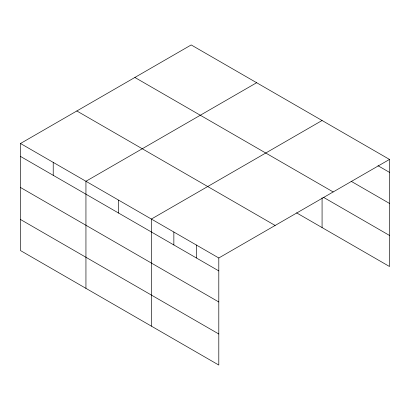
<?xml version="1.0" encoding="UTF-8"?>
<svg xmlns="http://www.w3.org/2000/svg" width="410" height="410" viewBox="0 0 410 410"><rect width="100%" height="100%" fill="white"/><g stroke="black" fill="none" stroke-linecap="round" stroke-linejoin="round"><path stroke-width="0.61" d="M296.568 212.851L389.5 266.505L389.5 159.428L191.198 44.941L20.5 143.495L20.5 250.571L218.802 365.059L218.802 257.982L20.5 143.495M256.639 82.723L85.941 181.271L85.941 288.353M322.075 120.504L151.377 219.053L151.377 326.135M218.802 257.982L389.5 159.428M377.989 165.712L389.5 172.359M351.129 181.271L389.5 203.427M134.869 77.464L333.171 191.952M323.721 197.461L389.5 235.437M76.829 110.972L275.13 225.459M20.5 156.42L218.802 270.907M20.5 187.488L218.802 301.98M20.5 219.499L218.802 333.991M322.075 197.779L322.075 227.581M196.328 245.006L196.328 257.931M173.855 232.029L173.855 244.96M118.659 200.162L118.659 213.092M53.218 162.38L53.218 175.311"/></g></svg>
